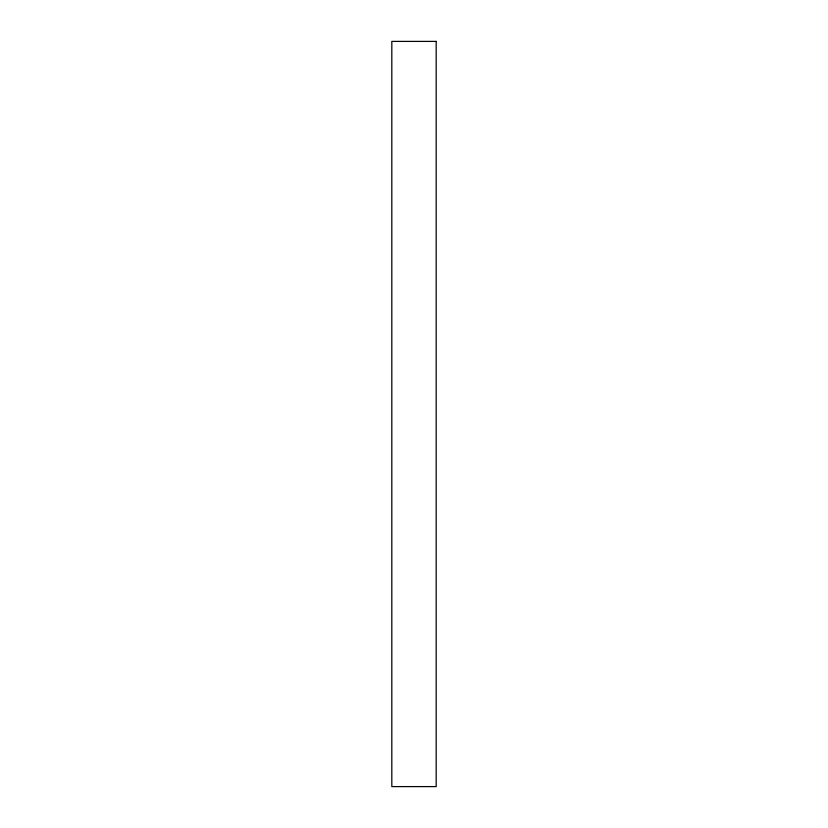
<?xml version="1.0" encoding="UTF-8"?>
<svg xmlns="http://www.w3.org/2000/svg" width="828" height="828" viewBox="0 0 828 828"><rect width="100%" height="100%" fill="white"/><g stroke="black" fill="none" stroke-linecap="round" stroke-linejoin="round"><path stroke-width="1.24" d="M436.18 41.4L391.82 41.4L391.82 786.6L436.18 786.6L436.18 41.4"/></g></svg>
